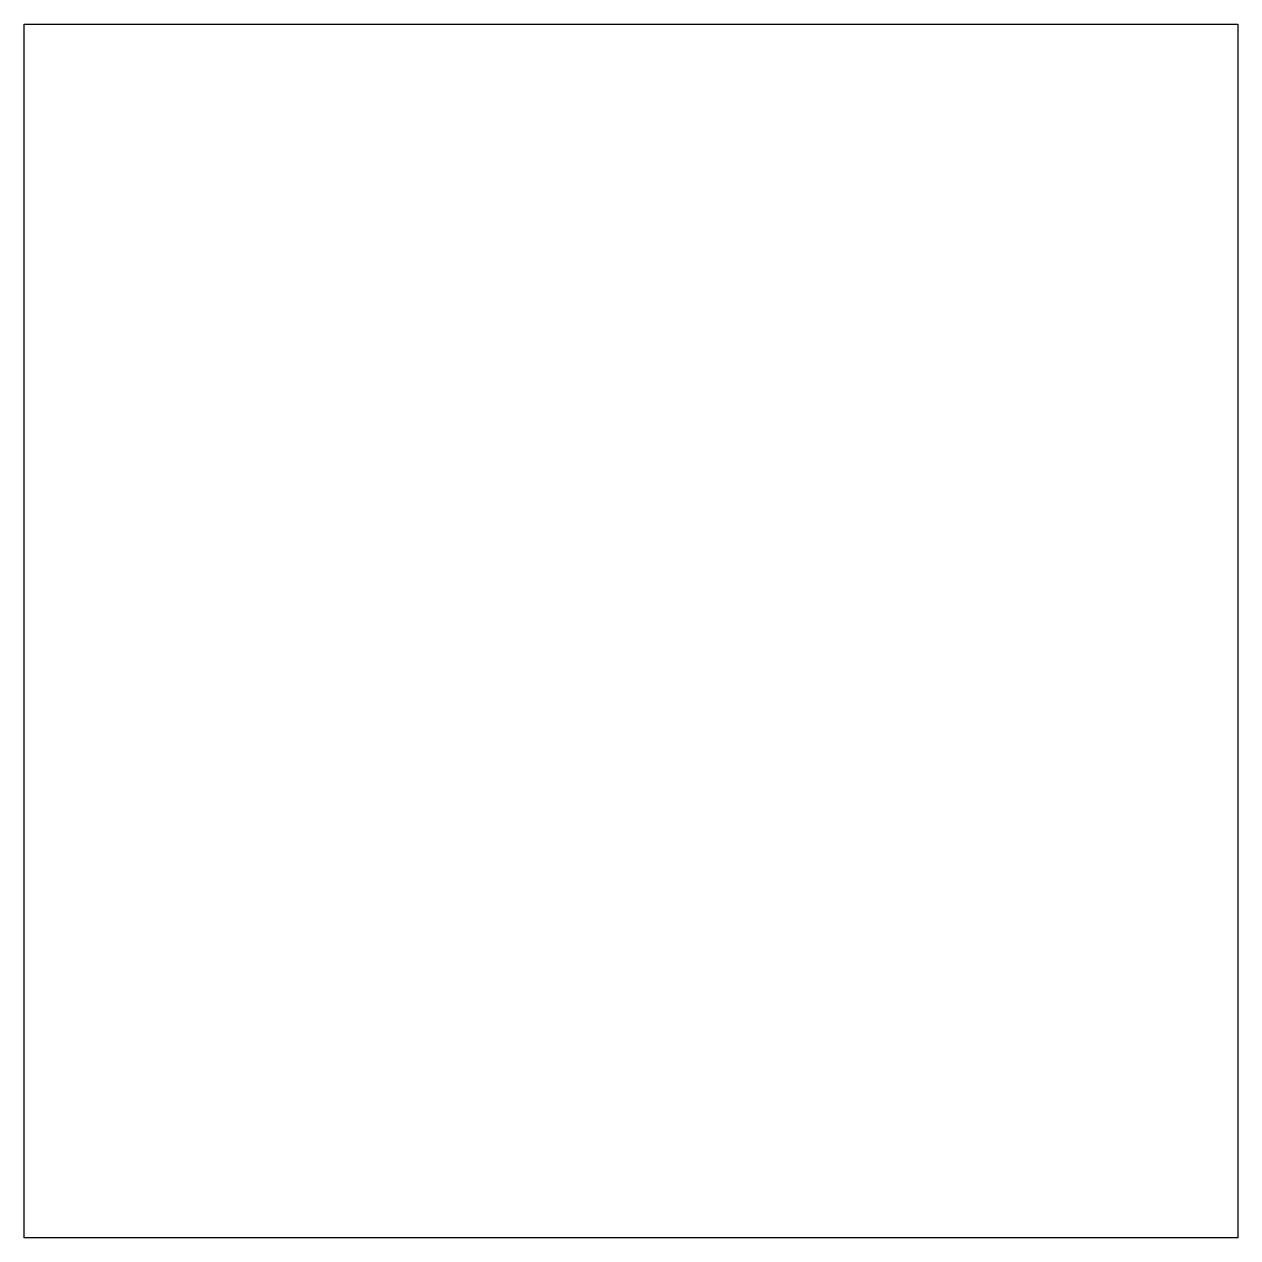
# Model space of a CAD drawing. Header units: millimetres. Extents: x 0 to 50, y 0 to 50.
import ezdxf

# ---------------------------------------------------------------- set-up
doc = ezdxf.new("R2010")
doc.units = ezdxf.units.MM
doc.layers.add('Unfold005_Sketch', color=7, linetype='CONTINUOUS')

msp = doc.modelspace()

# ---------------------------------------------------------------- linework, layer by layer
at = {"layer": 'Unfold005_Sketch'}
for p, q in [((0, 0), (0, 50)), ((0, 50), (50, 50)), ((50, 50), (50, 0)), ((50, 0), (0, 0))]:
    msp.add_line(p, q, dxfattribs=at)

doc.saveas('drawing.dxf')
